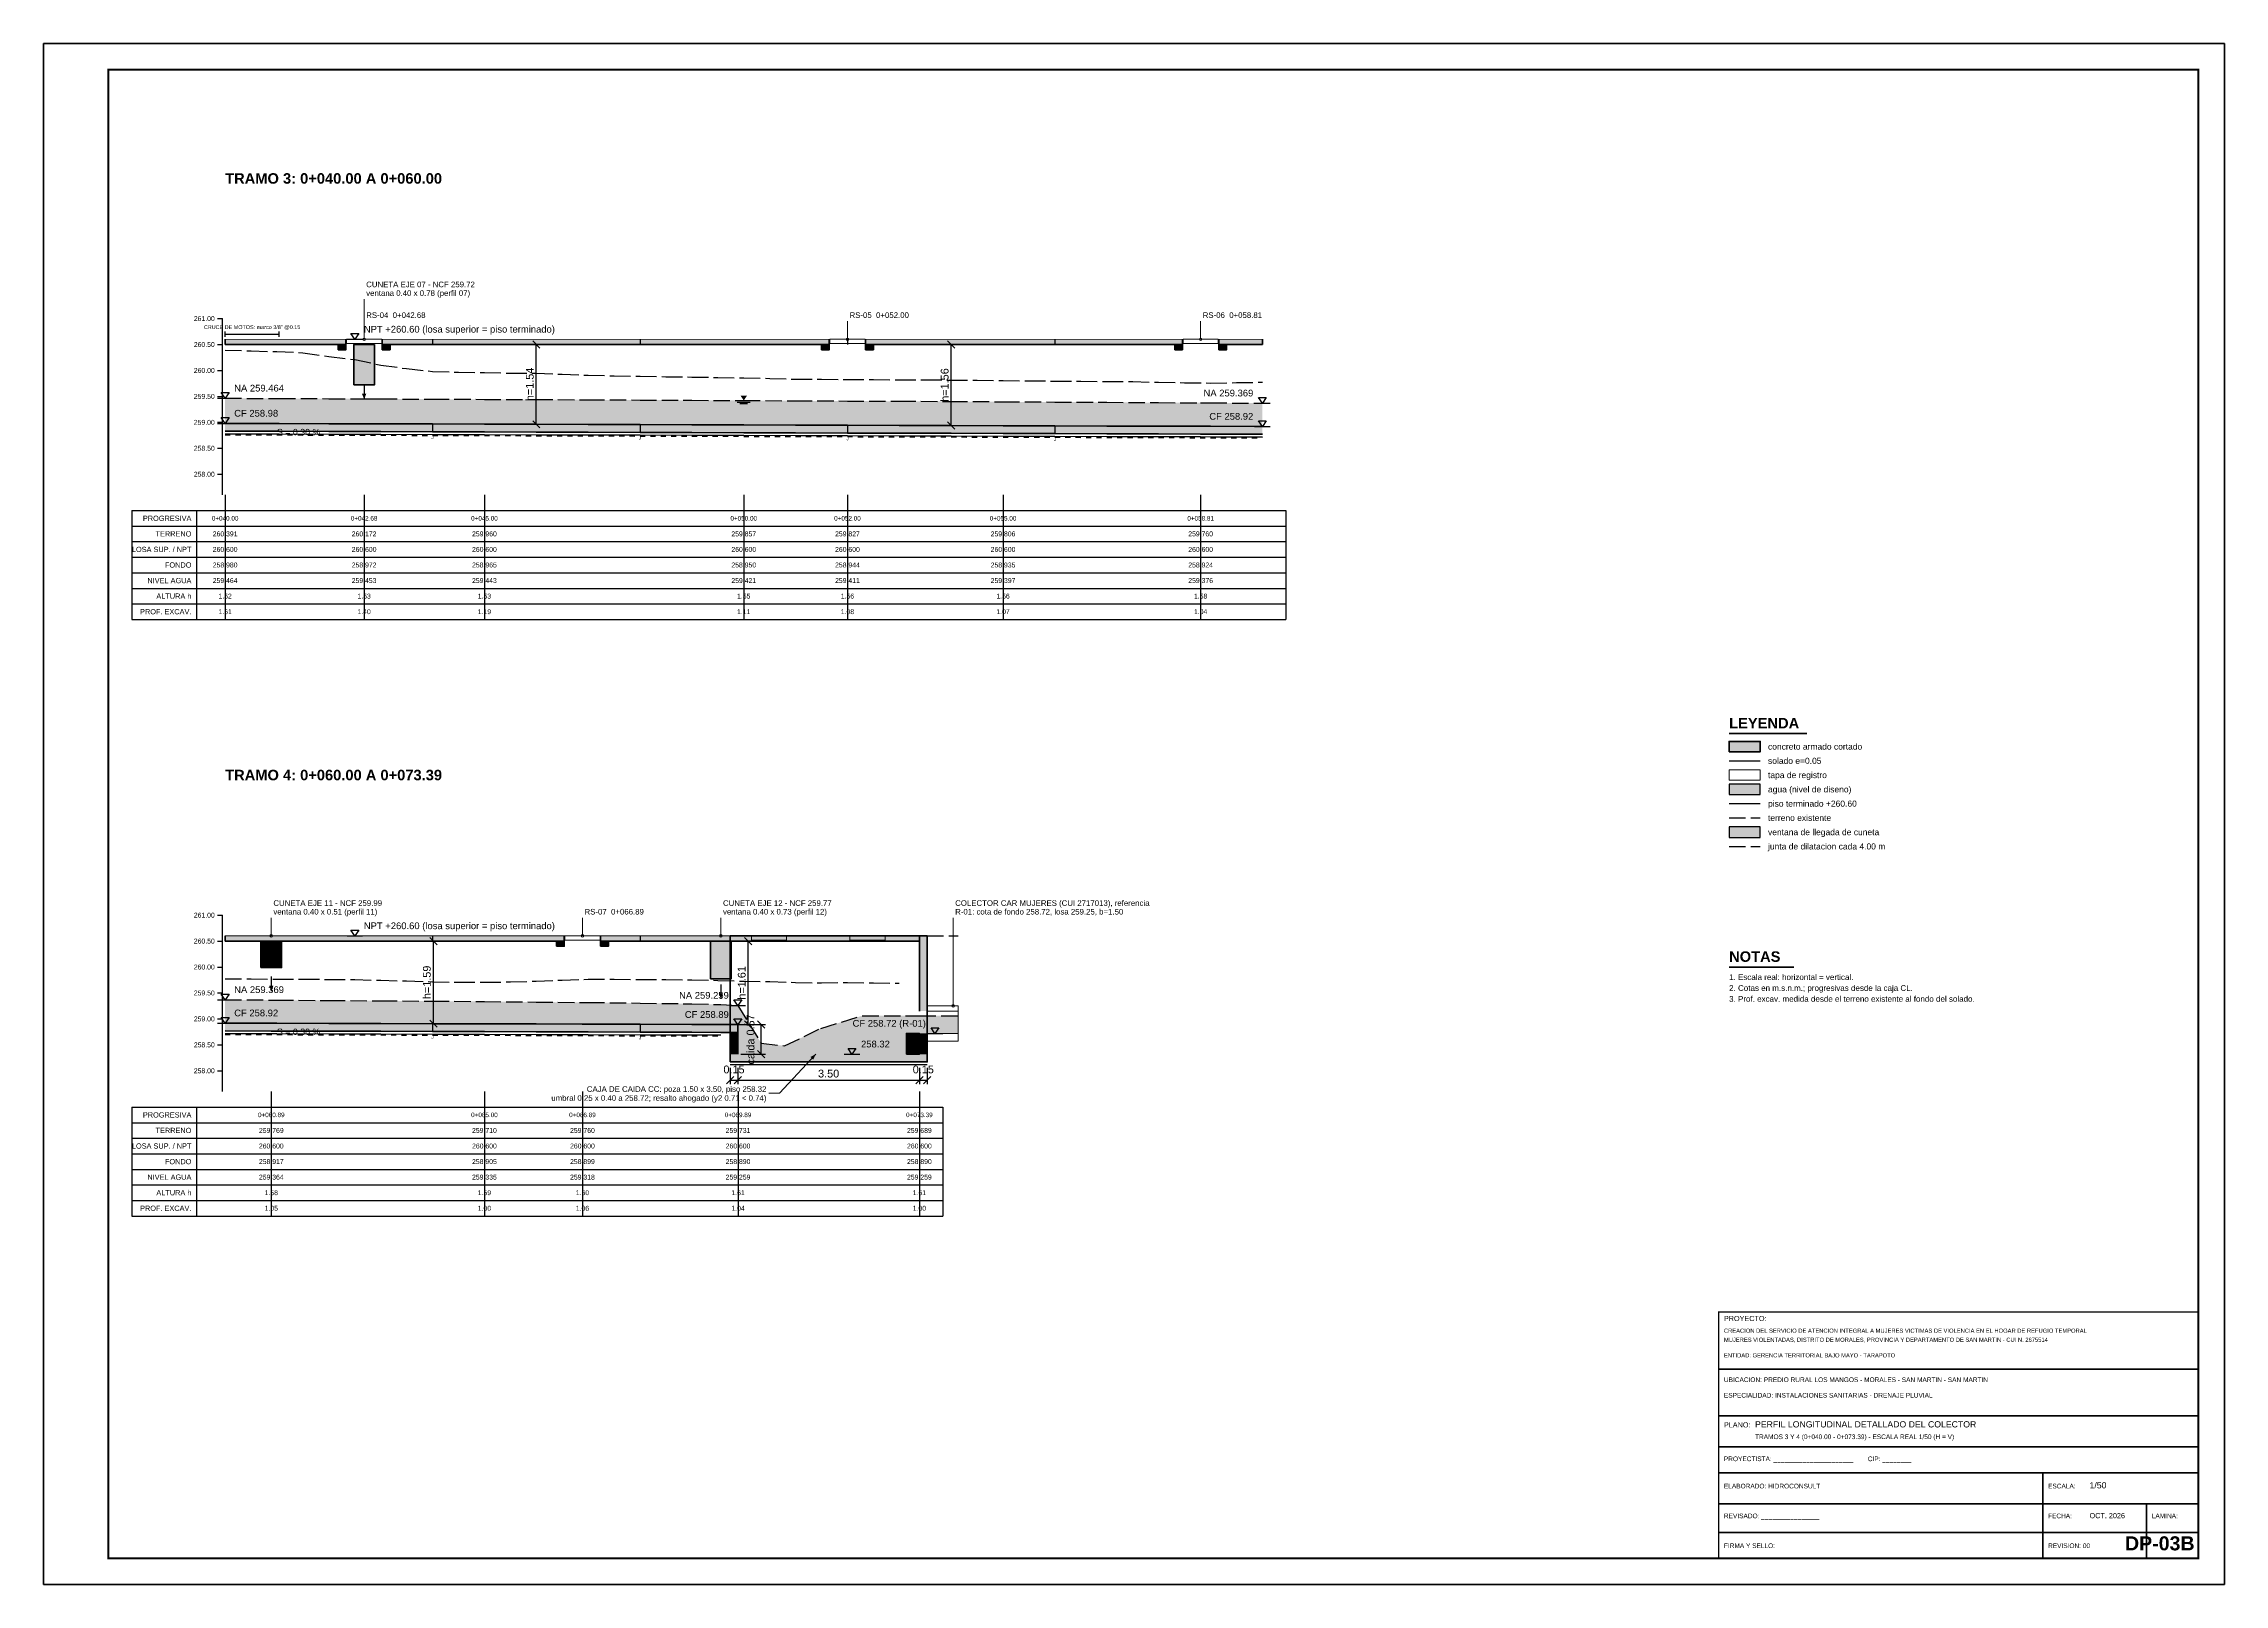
# Model space of a CAD drawing. Header units: metres. Extents: x 349021 to 349543, y 9281040 to 9281959.
# Drawn here: x 349500.98 to 349543.03, y 9281839.79 to 9281869.49 of the extents above; entities that cross this region are included whole.
import ezdxf
from ezdxf.enums import TextEntityAlignment as Align

# ---------------------------------------------------------------- set-up
doc = ezdxf.new("R2010")
doc.units = ezdxf.units.M
doc.header["$LTSCALE"] = 0.25
doc.linetypes.add('DASHED', pattern=[1.524, 1.27, -0.254])
doc.linetypes.add('HIDDEN', pattern=[0.375, 0.25, -0.125])
for name, color, linetype, lineweight in [('AGUA', 150, 'DASHED', 25), ('ARQ-BASE', 8, 'CONTINUOUS', 13), ('CONCRETO', 250, 'CONTINUOUS', 50), ('COTAS', 94, 'CONTINUOUS', 18), ('CUNETA', 3, 'CONTINUOUS', 35), ('LLAMADAS', 30, 'CONTINUOUS', 18), ('MARCO', 7, 'CONTINUOUS', 50), ('MARCO-METALICO', 32, 'CONTINUOUS', 40), ('POZA', 34, 'CONTINUOUS', 35), ('REGISTRO-TAPA', 30, 'CONTINUOUS', 18), ('ROTULO', 7, 'CONTINUOUS', 35), ('TERRENO', 7, 'CONTINUOUS', 30), ('TITULOS', 160, 'CONTINUOUS', 35)]:
    doc.layers.add(name, color=color, linetype=linetype, lineweight=lineweight)
for name, color, linetype, true_color in [('AGUA-RELLENO', 150, 'CONTINUOUS', 0xcde4f6), ('CONCRETO-ACHURADO', 8, 'CONTINUOUS', 0xe2e2e2), ('ISO-CUNETA', 94, 'CONTINUOUS', 0xa8d6a8)]:
    doc.layers.add(name, color=color, linetype=linetype, true_color=true_color)
for name, color, linetype in [('AGUA-SIMBOLO', 150, 'CONTINUOUS'), ('CRUCE-VEHICULAR', 30, 'CONTINUOUS'), ('EXCAVACION', 8, 'HIDDEN'), ('FLUJO', 150, 'CONTINUOUS'), ('GUITARRA', 8, 'CONTINUOUS'), ('JUNTAS', 8, 'DASHED'), ('LEYENDA', 7, 'CONTINUOUS'), ('NIVELES', 7, 'CONTINUOUS'), ('PROGRESIVAS', 5, 'CONTINUOUS'), ('ROTULO-TEXTO', 7, 'CONTINUOUS'), ('SOLADO', 8, 'CONTINUOUS'), ('TERRENO-EXISTENTE', 8, 'DASHED'), ('TEXTOS', 7, 'CONTINUOUS'), ('TEXTOS-NOTAS', 7, 'CONTINUOUS')]:
    doc.layers.add(name, color=color, linetype=linetype)
doc.styles.get("Standard").update_dxf_attribs({"font": 'arial.ttf'})
doc.styles.add('TITULOS', font='arialbd.ttf')
doc.dimstyles.new('COT-50', dxfattribs={"dimscale": 0.05, "dimtxt": 3, "dimasz": 2.2, "dimexe": 1.6, "dimexo": 1.2, "dimgap": 1, "dimtad": 1, "dimzin": 0, "dimdsep": 46, "dimtxsty": 'Standard', "dimtsz": 1.4, "dimcen": 2.5, "dimclrd": 256, "dimclre": 256, "dimclrt": 7, "dimazin": 3, "dimtfac": 1, "dimtmove": 0, "dimatfit": 3})

# ---------------------------------------------------------------- blocks, each defined once
blk = doc.blocks.new('SIMB-AGUA')
at = {"layer": 'AGUA-SIMBOLO'}
for p, q in [((-2.5, -0.6), (2.5, -0.6)), ((-1.5, -1.2), (1.5, -1.2))]:
    blk.add_line(p, q, dxfattribs=at)
blk.add_solid([(0, 0), (-1.2, 1.8), (1.2, 1.8)], dxfattribs=at)
blk = doc.blocks.new('SIMB-FLECHA')
at = {"layer": 'FLUJO'}
blk.add_lwpolyline([(-4, 0), (4, 0)], dxfattribs=at)
blk.add_solid([(4, 0), (1, 1.2), (1, -1.2)], dxfattribs=at)
blk = doc.blocks.new('SIMB-NIVEL')
at = {"layer": 'NIVELES'}
blk.add_line((-3, 0), (3, 0), dxfattribs=at)
blk.add_lwpolyline([(0, 0), (-1.5, 2.2), (1.5, 2.2)], close=True, dxfattribs=at)

msp = doc.modelspace()

# ---------------------------------------------------------------- hatches: boundary and pattern name
at = {"layer": 'AGUA-RELLENO', "true_color": 0xcde4f6}
h = msp.add_hatch(color=7, dxfattribs=at)
h.dxf.hatch_style = 1
h.paths.add_polyline_path([(349504.48, 9281862.17), (349505.48, 9281862.167), (349505.52, 9281862.167), (349505.52, 9281862.167), (349506.48, 9281862.164), (349507.16, 9281862.162), (349507.48, 9281862.161), (349508.48, 9281862.158), (349509.48, 9281862.155), (349510.48, 9281862.152), (349511.48, 9281862.149), (349512.48, 9281862.146), (349513.48, 9281862.143), (349514.48, 9281862.14), (349515.48, 9281862.137), (349516.48, 9281862.134), (349517.48, 9281862.131), (349518.48, 9281862.128), (349519.48, 9281862.125), (349520.48, 9281862.122), (349521.48, 9281862.119), (349522.48, 9281862.116), (349523.285, 9281862.114), (349523.29, 9281862.114), (349523.48, 9281862.113), (349524.48, 9281862.11), (349524.48, 9281862.559), (349523.48, 9281862.565), (349523.29, 9281862.566), (349523.285, 9281862.566), (349522.48, 9281862.571), (349521.48, 9281862.576), (349520.48, 9281862.581), (349519.48, 9281862.587), (349518.48, 9281862.592), (349517.48, 9281862.597), (349516.48, 9281862.601), (349515.48, 9281862.606), (349514.48, 9281862.611), (349513.48, 9281862.615), (349512.48, 9281862.62), (349511.48, 9281862.624), (349510.48, 9281862.629), (349509.48, 9281862.633), (349508.48, 9281862.637), (349507.48, 9281862.641), (349507.16, 9281862.643), (349506.48, 9281862.646), (349505.52, 9281862.65), (349505.52, 9281862.65), (349505.48, 9281862.65), (349504.48, 9281862.654)])
h = msp.add_hatch(color=7, dxfattribs=at)
h.dxf.hatch_style = 1
h.paths.add_polyline_path([(349533.48, 9281855.015), (349534.08, 9281855.015), (349534.08, 9281855.215), (349533.48, 9281855.215)])
h = msp.add_hatch(color=7, dxfattribs=at)
h.dxf.hatch_style = 1
h.paths.add_polyline_path([(349504.48, 9281850.61), (349505.37, 9281850.607), (349505.48, 9281850.607), (349506.48, 9281850.604), (349507.48, 9281850.601), (349508.48, 9281850.598), (349509.48, 9281850.595), (349510.48, 9281850.592), (349511.367, 9281850.589), (349511.37, 9281850.589), (349511.48, 9281850.589), (349512.48, 9281850.586), (349513.48, 9281850.583), (349514.04, 9281850.581), (349514.367, 9281850.58), (349514.367, 9281850.949), (349514.04, 9281850.968), (349513.48, 9281850.98), (349512.48, 9281850.995), (349511.48, 9281851.007), (349511.37, 9281851.008), (349511.367, 9281851.008), (349510.48, 9281851.016), (349509.48, 9281851.025), (349508.48, 9281851.032), (349507.48, 9281851.04), (349506.48, 9281851.046), (349505.48, 9281851.053), (349505.37, 9281851.054), (349504.48, 9281851.059)])
h = msp.add_hatch(color=7, dxfattribs=at)
h.dxf.hatch_style = 1
h.paths.add_polyline_path([(349514.367, 9281850.01), (349517.617, 9281850.01), (349517.617, 9281850.41), (349518.617, 9281850.41), (349518.617, 9281850.752), (349517.867, 9281850.752), (349516.767, 9281850.752), (349515.967, 9281850.508), (349515.267, 9281850.171), (349514.817, 9281850.221), (349514.367, 9281850.949)])
at = {"layer": 'CONCRETO-ACHURADO', "true_color": 0xe2e2e2}
h = msp.add_hatch(color=7, dxfattribs=at)
h.dxf.hatch_style = 1
h.paths.add_polyline_path([(349504.48, 9281863.79), (349506.81, 9281863.79), (349506.81, 9281863.69), (349506.48, 9281863.69), (349505.52, 9281863.69), (349505.52, 9281863.69), (349505.48, 9281863.69), (349504.48, 9281863.69)])
h = msp.add_hatch(color=7, dxfattribs=at)
h.dxf.hatch_style = 1
h.paths.add_polyline_path([(349506.66, 9281863.59), (349506.81, 9281863.59), (349506.81, 9281863.69), (349506.66, 9281863.69)])
h = msp.add_hatch(color=7, dxfattribs=at)
h.dxf.hatch_style = 1
h.paths.add_polyline_path([(349507.51, 9281863.79), (349516.13, 9281863.79), (349516.13, 9281863.69), (349515.48, 9281863.69), (349514.48, 9281863.69), (349513.48, 9281863.69), (349512.48, 9281863.69), (349511.48, 9281863.69), (349510.48, 9281863.69), (349509.48, 9281863.69), (349508.48, 9281863.69), (349507.51, 9281863.69)])
h = msp.add_hatch(color=7, dxfattribs=at)
h.dxf.hatch_style = 1
h.paths.add_polyline_path([(349507.51, 9281863.59), (349507.66, 9281863.59), (349507.66, 9281863.69), (349507.51, 9281863.69)])
h = msp.add_hatch(color=7, dxfattribs=at)
h.dxf.hatch_style = 1
h.paths.add_polyline_path([(349515.98, 9281863.59), (349516.13, 9281863.59), (349516.13, 9281863.69), (349515.98, 9281863.69)])
h = msp.add_hatch(color=7, dxfattribs=at)
h.dxf.hatch_style = 1
h.paths.add_polyline_path([(349516.83, 9281863.79), (349522.94, 9281863.79), (349522.94, 9281863.69), (349522.48, 9281863.69), (349521.48, 9281863.69), (349520.48, 9281863.69), (349519.48, 9281863.69), (349518.48, 9281863.69), (349517.48, 9281863.69), (349516.83, 9281863.69)])
h = msp.add_hatch(color=7, dxfattribs=at)
h.dxf.hatch_style = 1
h.paths.add_polyline_path([(349516.83, 9281863.59), (349516.98, 9281863.59), (349516.98, 9281863.69), (349516.83, 9281863.69)])
h = msp.add_hatch(color=7, dxfattribs=at)
h.dxf.hatch_style = 1
h.paths.add_polyline_path([(349522.79, 9281863.59), (349522.94, 9281863.59), (349522.94, 9281863.69), (349522.79, 9281863.69)])
h = msp.add_hatch(color=7, dxfattribs=at)
h.dxf.hatch_style = 1
h.paths.add_polyline_path([(349523.64, 9281863.79), (349524.48, 9281863.79), (349524.48, 9281863.69), (349523.64, 9281863.69)])
h = msp.add_hatch(color=7, dxfattribs=at)
h.dxf.hatch_style = 1
h.paths.add_polyline_path([(349523.64, 9281863.59), (349523.79, 9281863.59), (349523.79, 9281863.69), (349523.64, 9281863.69)])
h = msp.add_hatch(color=7, dxfattribs=at)
h.dxf.hatch_style = 1
h.paths.add_polyline_path([(349504.48, 9281862.17), (349505.48, 9281862.167), (349505.52, 9281862.167), (349505.52, 9281862.167), (349506.48, 9281862.164), (349507.16, 9281862.162), (349507.48, 9281862.161), (349508.48, 9281862.158), (349509.48, 9281862.155), (349510.48, 9281862.152), (349511.48, 9281862.149), (349512.48, 9281862.146), (349513.48, 9281862.143), (349514.48, 9281862.14), (349515.48, 9281862.137), (349516.48, 9281862.134), (349517.48, 9281862.131), (349518.48, 9281862.128), (349519.48, 9281862.125), (349520.48, 9281862.122), (349521.48, 9281862.119), (349522.48, 9281862.116), (349523.285, 9281862.114), (349523.29, 9281862.114), (349523.48, 9281862.113), (349524.48, 9281862.11), (349524.48, 9281861.96), (349523.48, 9281861.963), (349523.29, 9281861.964), (349523.285, 9281861.964), (349522.48, 9281861.966), (349521.48, 9281861.969), (349520.48, 9281861.972), (349519.48, 9281861.975), (349518.48, 9281861.978), (349517.48, 9281861.981), (349516.48, 9281861.984), (349515.48, 9281861.987), (349514.48, 9281861.99), (349513.48, 9281861.993), (349512.48, 9281861.996), (349511.48, 9281861.999), (349510.48, 9281862.002), (349509.48, 9281862.005), (349508.48, 9281862.008), (349507.48, 9281862.011), (349507.16, 9281862.012), (349506.48, 9281862.014), (349505.52, 9281862.017), (349505.52, 9281862.017), (349505.48, 9281862.017), (349504.48, 9281862.02)])
h = msp.add_hatch(color=7, dxfattribs=at)
h.dxf.hatch_style = 1
h.paths.add_polyline_path([(349533.48, 9281855.84), (349534.08, 9281855.84), (349534.08, 9281856.04), (349533.48, 9281856.04)])
h = msp.add_hatch(color=7, dxfattribs=at)
h.dxf.hatch_style = 1
h.paths.add_polyline_path([(349504.48, 9281852.29), (349511.02, 9281852.29), (349511.02, 9281852.19), (349510.48, 9281852.19), (349509.48, 9281852.19), (349508.48, 9281852.19), (349507.48, 9281852.19), (349506.48, 9281852.19), (349505.48, 9281852.19), (349505.37, 9281852.19), (349504.48, 9281852.19)])
h = msp.add_hatch(color=7, dxfattribs=at)
h.dxf.hatch_style = 1
h.paths.add_polyline_path([(349510.87, 9281852.09), (349511.02, 9281852.09), (349511.02, 9281852.19), (349510.87, 9281852.19)])
h = msp.add_hatch(color=7, dxfattribs=at)
h.dxf.hatch_style = 1
h.paths.add_polyline_path([(349511.72, 9281852.29), (349517.867, 9281852.29), (349517.867, 9281852.19), (349514.367, 9281852.19), (349514.04, 9281852.19), (349513.48, 9281852.19), (349512.48, 9281852.19), (349511.72, 9281852.19)])
h = msp.add_hatch(color=7, dxfattribs=at)
h.dxf.hatch_style = 1
h.paths.add_polyline_path([(349511.72, 9281852.09), (349511.87, 9281852.09), (349511.87, 9281852.19), (349511.72, 9281852.19)])
h = msp.add_hatch(color=7, dxfattribs=at)
h.dxf.hatch_style = 1
h.paths.add_polyline_path([(349514.717, 9281852.19), (349518.017, 9281852.19), (349518.017, 9281852.29), (349514.717, 9281852.29)])
h = msp.add_hatch(color=7, dxfattribs=at)
h.dxf.hatch_style = 1
h.paths.add_polyline_path([(349517.867, 9281850.84), (349518.017, 9281850.84), (349518.017, 9281852.29), (349517.867, 9281852.29)])
h = msp.add_hatch(color=7, dxfattribs=at)
h.dxf.hatch_style = 1
h.paths.add_polyline_path([(349504.48, 9281850.61), (349505.37, 9281850.607), (349505.48, 9281850.607), (349506.48, 9281850.604), (349507.48, 9281850.601), (349508.48, 9281850.598), (349509.48, 9281850.595), (349510.48, 9281850.592), (349511.367, 9281850.589), (349511.37, 9281850.589), (349511.48, 9281850.589), (349512.48, 9281850.586), (349513.48, 9281850.583), (349514.04, 9281850.581), (349514.367, 9281850.58), (349514.367, 9281850.43), (349514.04, 9281850.431), (349513.48, 9281850.433), (349512.48, 9281850.436), (349511.48, 9281850.439), (349511.37, 9281850.439), (349511.367, 9281850.439), (349510.48, 9281850.442), (349509.48, 9281850.445), (349508.48, 9281850.448), (349507.48, 9281850.451), (349506.48, 9281850.454), (349505.48, 9281850.457), (349505.37, 9281850.457), (349504.48, 9281850.46)])
h = msp.add_hatch(color=7, dxfattribs=at)
h.dxf.hatch_style = 1
h.paths.add_polyline_path([(349514.217, 9281850.01), (349514.367, 9281850.01), (349514.367, 9281850.43), (349514.217, 9281850.43)])
h = msp.add_hatch(color=7, dxfattribs=at)
h.dxf.hatch_style = 1
h.paths.add_polyline_path([(349517.617, 9281850.01), (349517.867, 9281850.01), (349517.867, 9281850.41), (349517.617, 9281850.41)])
h = msp.add_hatch(color=7, dxfattribs=at)
h.dxf.hatch_style = 1
h.paths.add_polyline_path([(349517.867, 9281850.01), (349518.017, 9281850.01), (349518.017, 9281850.41), (349517.867, 9281850.41)])
h = msp.add_hatch(color=7, dxfattribs=at)
h.dxf.hatch_style = 1
h.paths.add_polyline_path([(349514.217, 9281849.86), (349518.017, 9281849.86), (349518.017, 9281850.01), (349514.217, 9281850.01)])
at = {"layer": 'ISO-CUNETA', "true_color": 0xa8d6a8}
h = msp.add_hatch(color=7, dxfattribs=at)
h.dxf.hatch_style = 1
h.paths.add_polyline_path([(349506.96, 9281862.91), (349507.36, 9281862.91), (349507.36, 9281863.69), (349506.96, 9281863.69)])
h = msp.add_hatch(color=7, dxfattribs=at)
h.dxf.hatch_style = 1
h.paths.add_polyline_path([(349533.48, 9281854.19), (349534.08, 9281854.19), (349534.08, 9281854.39), (349533.48, 9281854.39)])
h = msp.add_hatch(color=7, dxfattribs=at)
h.dxf.hatch_style = 1
h.paths.add_polyline_path([(349505.17, 9281851.681), (349505.57, 9281851.681), (349505.57, 9281852.19), (349505.17, 9281852.19)])
h = msp.add_hatch(color=7, dxfattribs=at)
h.dxf.hatch_style = 1
h.paths.add_polyline_path([(349513.84, 9281851.463), (349514.24, 9281851.463), (349514.24, 9281852.19), (349513.84, 9281852.19)])

# ---------------------------------------------------------------- linework, layer by layer
at = {"layer": 'AGUA'}
for points in [[(349504.48, 9281862.654), (349505.48, 9281862.65), (349505.52, 9281862.65), (349505.52, 9281862.65), (349506.48, 9281862.646), (349507.16, 9281862.643), (349507.48, 9281862.641), (349508.48, 9281862.637), (349509.48, 9281862.633), (349510.48, 9281862.629), (349511.48, 9281862.624), (349512.48, 9281862.62), (349513.48, 9281862.615), (349514.48, 9281862.611), (349515.48, 9281862.606), (349516.48, 9281862.601), (349517.48, 9281862.597), (349518.48, 9281862.592), (349519.48, 9281862.587), (349520.48, 9281862.581), (349521.48, 9281862.576), (349522.48, 9281862.571), (349523.285, 9281862.566), (349523.29, 9281862.566), (349523.48, 9281862.565), (349524.48, 9281862.559)], [(349504.48, 9281851.059), (349505.37, 9281851.054), (349505.48, 9281851.053), (349506.48, 9281851.046), (349507.48, 9281851.04), (349508.48, 9281851.032), (349509.48, 9281851.025), (349510.48, 9281851.016), (349511.367, 9281851.008), (349511.37, 9281851.008), (349511.48, 9281851.007), (349512.48, 9281850.995), (349513.48, 9281850.98), (349514.04, 9281850.968), (349514.367, 9281850.949)], [(349514.367, 9281850.949), (349514.817, 9281850.221), (349515.267, 9281850.171), (349515.967, 9281850.508), (349516.767, 9281850.752), (349517.867, 9281850.752), (349518.617, 9281850.752)]]:
    msp.add_lwpolyline(points, dxfattribs=at)
at = {"layer": 'AGUA-RELLENO'}
msp.add_lwpolyline([(349533.48, 9281855.015), (349534.08, 9281855.015), (349534.08, 9281855.215), (349533.48, 9281855.215)], close=True, dxfattribs=at)
at = {"layer": 'ARQ-BASE'}
for points in [[(349518.017, 9281850.26), (349518.617, 9281850.26), (349518.617, 9281850.94), (349518.017, 9281850.94)], [(349518.017, 9281850.41), (349518.617, 9281850.41), (349518.617, 9281850.84), (349518.017, 9281850.84)]]:
    msp.add_lwpolyline(points, close=True, dxfattribs=at)
at = {"layer": 'CONCRETO'}
for p, q in [((349504.48, 9281863.79), (349504.48, 9281863.69)), ((349506.81, 9281863.79), (349506.81, 9281863.69)), ((349507.51, 9281863.79), (349507.51, 9281863.69)), ((349516.13, 9281863.79), (349516.13, 9281863.69)), ((349516.83, 9281863.79), (349516.83, 9281863.69)), ((349522.94, 9281863.79), (349522.94, 9281863.69)), ((349523.64, 9281863.79), (349523.64, 9281863.69)), ((349524.48, 9281863.79), (349524.48, 9281863.69)), ((349504.48, 9281852.29), (349504.48, 9281852.19)), ((349511.02, 9281852.29), (349511.02, 9281852.19)), ((349511.72, 9281852.29), (349511.72, 9281852.19)), ((349517.867, 9281852.29), (349517.867, 9281852.19)), ((349517.867, 9281850.84), (349517.867, 9281852.19)), ((349514.367, 9281850.01), (349514.367, 9281850.58)), ((349517.867, 9281850.01), (349517.867, 9281850.41))]:
    msp.add_line(p, q, dxfattribs=at)
for points in [[(349504.48, 9281863.69), (349505.48, 9281863.69), (349505.52, 9281863.69), (349505.52, 9281863.69), (349506.48, 9281863.69), (349506.81, 9281863.69)], [(349507.51, 9281863.69), (349508.48, 9281863.69), (349509.48, 9281863.69), (349510.48, 9281863.69), (349511.48, 9281863.69), (349512.48, 9281863.69), (349513.48, 9281863.69), (349514.48, 9281863.69), (349515.48, 9281863.69), (349516.13, 9281863.69)], [(349516.83, 9281863.69), (349517.48, 9281863.69), (349518.48, 9281863.69), (349519.48, 9281863.69), (349520.48, 9281863.69), (349521.48, 9281863.69), (349522.48, 9281863.69), (349522.94, 9281863.69)], [(349523.64, 9281863.69), (349524.48, 9281863.69)], [(349504.48, 9281862.17), (349505.48, 9281862.167), (349505.52, 9281862.167), (349505.52, 9281862.167), (349506.48, 9281862.164), (349507.16, 9281862.162), (349507.48, 9281862.161), (349508.48, 9281862.158), (349509.48, 9281862.155), (349510.48, 9281862.152), (349511.48, 9281862.149), (349512.48, 9281862.146), (349513.48, 9281862.143), (349514.48, 9281862.14), (349515.48, 9281862.137), (349516.48, 9281862.134), (349517.48, 9281862.131), (349518.48, 9281862.128), (349519.48, 9281862.125), (349520.48, 9281862.122), (349521.48, 9281862.119), (349522.48, 9281862.116), (349523.285, 9281862.114), (349523.29, 9281862.114), (349523.48, 9281862.113), (349524.48, 9281862.11)], [(349504.48, 9281862.02), (349505.48, 9281862.017), (349505.52, 9281862.017), (349505.52, 9281862.017), (349506.48, 9281862.014), (349507.16, 9281862.012), (349507.48, 9281862.011), (349508.48, 9281862.008), (349509.48, 9281862.005), (349510.48, 9281862.002), (349511.48, 9281861.999), (349512.48, 9281861.996), (349513.48, 9281861.993), (349514.48, 9281861.99), (349515.48, 9281861.987), (349516.48, 9281861.984), (349517.48, 9281861.981), (349518.48, 9281861.978), (349519.48, 9281861.975), (349520.48, 9281861.972), (349521.48, 9281861.969), (349522.48, 9281861.966), (349523.285, 9281861.964), (349523.29, 9281861.964), (349523.48, 9281861.963), (349524.48, 9281861.96)], [(349504.48, 9281852.19), (349505.37, 9281852.19), (349505.48, 9281852.19), (349506.48, 9281852.19), (349507.48, 9281852.19), (349508.48, 9281852.19), (349509.48, 9281852.19), (349510.48, 9281852.19), (349511.02, 9281852.19)], [(349511.72, 9281852.19), (349512.48, 9281852.19), (349513.48, 9281852.19), (349514.04, 9281852.19), (349514.367, 9281852.19), (349517.867, 9281852.19)], [(349504.48, 9281850.61), (349505.37, 9281850.607), (349505.48, 9281850.607), (349506.48, 9281850.604), (349507.48, 9281850.601), (349508.48, 9281850.598), (349509.48, 9281850.595), (349510.48, 9281850.592), (349511.367, 9281850.589), (349511.37, 9281850.589), (349511.48, 9281850.589), (349512.48, 9281850.586), (349513.48, 9281850.583), (349514.04, 9281850.581), (349514.367, 9281850.58)], [(349504.48, 9281850.46), (349505.37, 9281850.457), (349505.48, 9281850.457), (349506.48, 9281850.454), (349507.48, 9281850.451), (349508.48, 9281850.448), (349509.48, 9281850.445), (349510.48, 9281850.442), (349511.367, 9281850.439), (349511.37, 9281850.439), (349511.48, 9281850.439), (349512.48, 9281850.436), (349513.48, 9281850.433), (349514.04, 9281850.431), (349514.367, 9281850.43)]]:
    msp.add_lwpolyline(points, dxfattribs=at)
for points in [[(349506.66, 9281863.59), (349506.81, 9281863.59), (349506.81, 9281863.69), (349506.66, 9281863.69)], [(349507.51, 9281863.59), (349507.66, 9281863.59), (349507.66, 9281863.69), (349507.51, 9281863.69)], [(349515.98, 9281863.59), (349516.13, 9281863.59), (349516.13, 9281863.69), (349515.98, 9281863.69)], [(349516.83, 9281863.59), (349516.98, 9281863.59), (349516.98, 9281863.69), (349516.83, 9281863.69)], [(349522.79, 9281863.59), (349522.94, 9281863.59), (349522.94, 9281863.69), (349522.79, 9281863.69)], [(349523.64, 9281863.59), (349523.79, 9281863.59), (349523.79, 9281863.69), (349523.64, 9281863.69)], [(349533.48, 9281855.84), (349534.08, 9281855.84), (349534.08, 9281856.04), (349533.48, 9281856.04)], [(349510.87, 9281852.09), (349511.02, 9281852.09), (349511.02, 9281852.19), (349510.87, 9281852.19)], [(349511.72, 9281852.09), (349511.87, 9281852.09), (349511.87, 9281852.19), (349511.72, 9281852.19)], [(349514.217, 9281849.86), (349518.017, 9281849.86), (349518.017, 9281852.29), (349514.217, 9281852.29)]]:
    msp.add_lwpolyline(points, close=True, dxfattribs=at)
at = {"layer": 'CRUCE-VEHICULAR'}
for p, q in [((349504.48, 9281863.84), (349504.48, 9281863.94)), ((349504.48, 9281863.89), (349505.52, 9281863.89)), ((349505.52, 9281863.84), (349505.52, 9281863.94))]:
    msp.add_line(p, q, dxfattribs=at)
at = {"layer": 'CUNETA'}
for p, q in [((349506.96, 9281862.91), (349507.36, 9281862.91)), ((349505.17, 9281851.681), (349505.57, 9281851.681)), ((349513.84, 9281851.463), (349514.24, 9281851.463))]:
    msp.add_line(p, q, dxfattribs=at)
for points in [[(349506.96, 9281862.91), (349507.36, 9281862.91), (349507.36, 9281863.69), (349506.96, 9281863.69)], [(349505.17, 9281851.681), (349505.57, 9281851.681), (349505.57, 9281852.19), (349505.17, 9281852.19)], [(349513.84, 9281851.463), (349514.24, 9281851.463), (349514.24, 9281852.19), (349513.84, 9281852.19)]]:
    msp.add_lwpolyline(points, close=True, dxfattribs=at)
at = {"layer": 'EXCAVACION'}
for points in [[(349504.48, 9281861.95), (349524.48, 9281861.89)], [(349504.48, 9281850.39), (349514.04, 9281850.361)]]:
    msp.add_lwpolyline(points, dxfattribs=at)
at = {"layer": 'GUITARRA'}
for p, q in [((349504.33, 9281864.19), (349504.43, 9281864.19)), ((349504.43, 9281860.79), (349504.43, 9281864.19)), ((349504.33, 9281863.69), (349504.43, 9281863.69)), ((349504.33, 9281863.19), (349504.43, 9281863.19)), ((349504.33, 9281862.69), (349504.43, 9281862.69)), ((349504.33, 9281862.19), (349504.43, 9281862.19)), ((349504.33, 9281861.69), (349504.43, 9281861.69)), ((349504.33, 9281861.19), (349504.43, 9281861.19)), ((349504.48, 9281860.79), (349504.48, 9281860.49)), ((349507.16, 9281860.79), (349507.16, 9281860.49)), ((349509.48, 9281860.79), (349509.48, 9281860.49)), ((349514.48, 9281860.79), (349514.48, 9281860.49)), ((349516.48, 9281860.79), (349516.48, 9281860.49)), ((349519.48, 9281860.79), (349519.48, 9281860.49)), ((349523.29, 9281860.79), (349523.29, 9281860.49)), ((349502.68, 9281860.49), (349524.93, 9281860.49)), ((349502.68, 9281860.49), (349502.68, 9281858.39)), ((349502.68, 9281860.19), (349524.93, 9281860.19)), ((349503.93, 9281860.49), (349503.93, 9281858.39)), ((349504.48, 9281860.49), (349504.48, 9281858.39)), ((349507.16, 9281860.49), (349507.16, 9281858.39)), ((349509.48, 9281860.49), (349509.48, 9281858.39)), ((349514.48, 9281860.49), (349514.48, 9281858.39)), ((349516.48, 9281860.49), (349516.48, 9281858.39)), ((349519.48, 9281860.49), (349519.48, 9281858.39)), ((349523.29, 9281860.49), (349523.29, 9281858.39)), ((349524.93, 9281860.49), (349524.93, 9281858.39)), ((349502.68, 9281859.89), (349524.93, 9281859.89)), ((349502.68, 9281859.59), (349524.93, 9281859.59)), ((349502.68, 9281859.29), (349524.93, 9281859.29)), ((349502.68, 9281858.99), (349524.93, 9281858.99)), ((349502.68, 9281858.69), (349524.93, 9281858.69)), ((349502.68, 9281858.39), (349524.93, 9281858.39)), ((349504.33, 9281852.69), (349504.43, 9281852.69)), ((349504.43, 9281849.29), (349504.43, 9281852.69)), ((349504.33, 9281852.19), (349504.43, 9281852.19)), ((349504.33, 9281851.69), (349504.43, 9281851.69)), ((349504.33, 9281851.19), (349504.43, 9281851.19)), ((349504.33, 9281850.69), (349504.43, 9281850.69)), ((349504.33, 9281850.19), (349504.43, 9281850.19)), ((349504.33, 9281849.69), (349504.43, 9281849.69)), ((349505.37, 9281849.29), (349505.37, 9281848.99)), ((349509.48, 9281849.29), (349509.48, 9281848.99)), ((349511.37, 9281849.29), (349511.37, 9281848.99)), ((349514.37, 9281849.29), (349514.37, 9281848.99)), ((349517.867, 9281849.29), (349517.867, 9281848.99)), ((349502.68, 9281848.99), (349518.317, 9281848.99)), ((349502.68, 9281848.99), (349502.68, 9281846.89)), ((349503.93, 9281848.99), (349503.93, 9281846.89)), ((349505.37, 9281848.99), (349505.37, 9281846.89)), ((349509.48, 9281848.99), (349509.48, 9281846.89)), ((349511.37, 9281848.99), (349511.37, 9281846.89)), ((349514.37, 9281848.99), (349514.37, 9281846.89)), ((349517.867, 9281848.99), (349517.867, 9281846.89)), ((349518.317, 9281848.99), (349518.317, 9281846.89)), ((349502.68, 9281848.69), (349518.317, 9281848.69)), ((349502.68, 9281848.39), (349518.317, 9281848.39)), ((349502.68, 9281848.09), (349518.317, 9281848.09)), ((349502.68, 9281847.79), (349518.317, 9281847.79)), ((349502.68, 9281847.49), (349518.317, 9281847.49)), ((349502.68, 9281847.19), (349518.317, 9281847.19)), ((349502.68, 9281846.89), (349518.317, 9281846.89))]:
    msp.add_line(p, q, dxfattribs=at)
at = {"layer": 'ISO-CUNETA'}
msp.add_lwpolyline([(349533.48, 9281854.19), (349534.08, 9281854.19), (349534.08, 9281854.39), (349533.48, 9281854.39)], close=True, dxfattribs=at)
at = {"layer": 'JUNTAS'}
for p, q in [((349508.48, 9281863.79), (349508.48, 9281863.69)), ((349512.48, 9281863.79), (349512.48, 9281863.69)), ((349516.48, 9281863.79), (349516.48, 9281863.69)), ((349520.48, 9281863.79), (349520.48, 9281863.69)), ((349508.48, 9281862.158), (349508.48, 9281862.008)), ((349512.48, 9281862.146), (349512.48, 9281861.996)), ((349516.48, 9281862.134), (349516.48, 9281861.984)), ((349520.48, 9281862.122), (349520.48, 9281861.972)), ((349533.48, 9281854.015), (349534.08, 9281854.015)), ((349508.48, 9281852.29), (349508.48, 9281852.19)), ((349512.48, 9281852.29), (349512.48, 9281852.19)), ((349508.48, 9281850.598), (349508.48, 9281850.448)), ((349512.48, 9281850.586), (349512.48, 9281850.436))]:
    msp.add_line(p, q, dxfattribs=at)
at = {"layer": 'LLAMADAS'}
for p, q in [((349507.16, 9281863.79), (349507.16, 9281864.565)), ((349507.16, 9281863.79), (349507.16, 9281864.14)), ((349516.48, 9281863.79), (349516.48, 9281864.14)), ((349523.29, 9281863.79), (349523.29, 9281864.14)), ((349505.37, 9281852.29), (349505.37, 9281852.64)), ((349511.37, 9281852.29), (349511.37, 9281852.64)), ((349514.04, 9281852.29), (349514.04, 9281852.64)), ((349518.517, 9281850.94), (349518.517, 9281852.64)), ((349515.167, 9281849.26), (349515.867, 9281850.01)), ((349514.967, 9281849.26), (349515.167, 9281849.26))]:
    msp.add_line(p, q, dxfattribs=at)
for centre in [(349507.16, 9281863.79), (349507.16, 9281863.79), (349516.48, 9281863.79), (349523.29, 9281863.79), (349505.37, 9281852.29), (349511.37, 9281852.29), (349514.04, 9281852.29), (349518.517, 9281850.94)]:
    msp.add_circle(centre, 0.025, dxfattribs=at)
msp.add_solid([(349515.867, 9281850.01), (349515.764, 9281849.956), (349515.82, 9281849.903)], dxfattribs=at)
at = {"layer": 'MARCO'}
msp.add_lwpolyline([(349500.98, 9281839.79), (349543.03, 9281839.79), (349543.03, 9281869.49), (349500.98, 9281869.49)], close=True, dxfattribs=at)
at = {"layer": 'MARCO', "const_width": 0.04}
msp.add_lwpolyline([(349502.23, 9281840.29), (349542.53, 9281840.29), (349542.53, 9281868.99), (349502.23, 9281868.99)], close=True, dxfattribs=at)
at = {"layer": 'MARCO-METALICO'}
for p, q in [((349506.81, 9281863.69), (349506.81, 9281863.79)), ((349507.51, 9281863.69), (349507.51, 9281863.79)), ((349516.13, 9281863.69), (349516.13, 9281863.79)), ((349516.83, 9281863.69), (349516.83, 9281863.79)), ((349522.94, 9281863.69), (349522.94, 9281863.79)), ((349523.64, 9281863.69), (349523.64, 9281863.79)), ((349511.02, 9281852.19), (349511.02, 9281852.29)), ((349511.72, 9281852.19), (349511.72, 9281852.29))]:
    msp.add_line(p, q, dxfattribs=at)
at = {"layer": 'POZA'}
msp.add_lwpolyline([(349517.617, 9281850.01), (349517.867, 9281850.01), (349517.867, 9281850.41), (349517.617, 9281850.41)], close=True, dxfattribs=at)
at = {"layer": 'REGISTRO-TAPA'}
for points in [[(349506.82, 9281863.71), (349507.5, 9281863.71), (349507.5, 9281863.79), (349506.82, 9281863.79)], [(349516.14, 9281863.71), (349516.82, 9281863.71), (349516.82, 9281863.79), (349516.14, 9281863.79)], [(349522.95, 9281863.71), (349523.63, 9281863.71), (349523.63, 9281863.79), (349522.95, 9281863.79)], [(349533.48, 9281855.29), (349534.08, 9281855.29), (349534.08, 9281855.49), (349533.48, 9281855.49)], [(349511.03, 9281852.21), (349511.71, 9281852.21), (349511.71, 9281852.29), (349511.03, 9281852.29)], [(349514.627, 9281852.21), (349515.307, 9281852.21), (349515.307, 9281852.29), (349514.627, 9281852.29)], [(349516.527, 9281852.21), (349517.207, 9281852.21), (349517.207, 9281852.29), (349516.527, 9281852.29)]]:
    msp.add_lwpolyline(points, close=True, dxfattribs=at)
at = {"layer": 'ROTULO'}
for p, q in [((349533.28, 9281843.94), (349542.53, 9281843.94)), ((349533.28, 9281843.04), (349542.53, 9281843.04)), ((349533.28, 9281842.44), (349542.53, 9281842.44)), ((349533.28, 9281841.94), (349542.53, 9281841.94)), ((349539.53, 9281841.94), (349539.53, 9281840.29)), ((349533.28, 9281841.34), (349542.53, 9281841.34)), ((349541.53, 9281841.34), (349541.53, 9281840.29)), ((349533.28, 9281840.79), (349542.53, 9281840.79))]:
    msp.add_line(p, q, dxfattribs=at)
at = {"layer": 'ROTULO', "const_width": 0.025}
msp.add_lwpolyline([(349533.28, 9281840.29), (349542.53, 9281840.29), (349542.53, 9281845.04), (349533.28, 9281845.04)], close=True, dxfattribs=at)
at = {"layer": 'SOLADO'}
msp.add_line((349533.48, 9281855.665), (349534.08, 9281855.665), dxfattribs=at)
for points in [[(349504.48, 9281861.97), (349505.48, 9281861.967), (349505.52, 9281861.967), (349505.52, 9281861.967), (349506.48, 9281861.964), (349507.16, 9281861.962), (349507.48, 9281861.961), (349508.48, 9281861.958), (349509.48, 9281861.955), (349510.48, 9281861.952), (349511.48, 9281861.949), (349512.48, 9281861.946), (349513.48, 9281861.943), (349514.48, 9281861.94), (349515.48, 9281861.937), (349516.48, 9281861.934), (349517.48, 9281861.931), (349518.48, 9281861.928), (349519.48, 9281861.925), (349520.48, 9281861.922), (349521.48, 9281861.919), (349522.48, 9281861.916), (349523.285, 9281861.914), (349523.29, 9281861.914), (349523.48, 9281861.913), (349524.48, 9281861.91)], [(349504.48, 9281850.41), (349505.37, 9281850.407), (349505.48, 9281850.407), (349506.48, 9281850.404), (349507.48, 9281850.401), (349508.48, 9281850.398), (349509.48, 9281850.395), (349510.48, 9281850.392), (349511.367, 9281850.389), (349511.37, 9281850.389), (349511.48, 9281850.389), (349512.48, 9281850.386), (349513.48, 9281850.383), (349514.04, 9281850.381)], [(349514.217, 9281849.81), (349518.017, 9281849.81)]]:
    msp.add_lwpolyline(points, dxfattribs=at)
at = {"layer": 'TERRENO'}
for points, const_width in [([(349504.48, 9281863.79), (349524.48, 9281863.79)], 0.0175), ([(349533.48, 9281854.84), (349534.08, 9281854.84)], 0.025), ([(349504.48, 9281852.29), (349517.867, 9281852.29)], 0.0175)]:
    msp.add_lwpolyline(points, dxfattribs=dict(at, const_width=const_width))
at = {"layer": 'TERRENO-EXISTENTE'}
msp.add_line((349533.48, 9281854.565), (349534.08, 9281854.565), dxfattribs=at)
for points in [[(349504.48, 9281863.581), (349504.98, 9281863.567), (349505.48, 9281863.553), (349505.98, 9281863.532), (349506.48, 9281863.46), (349506.98, 9281863.399), (349507.48, 9281863.295), (349507.98, 9281863.225), (349508.48, 9281863.173), (349508.98, 9281863.157), (349509.48, 9281863.15), (349509.98, 9281863.137), (349510.48, 9281863.135), (349510.98, 9281863.116), (349511.48, 9281863.096), (349511.98, 9281863.088), (349512.48, 9281863.078), (349512.98, 9281863.069), (349513.48, 9281863.063), (349513.98, 9281863.056), (349514.48, 9281863.047), (349514.98, 9281863.037), (349515.48, 9281863.022), (349515.98, 9281863.019), (349516.48, 9281863.017), (349516.98, 9281863.014), (349517.48, 9281863.011), (349517.98, 9281863.008), (349518.48, 9281863.005), (349518.98, 9281863.002), (349519.48, 9281862.996), (349519.98, 9281862.99), (349520.48, 9281862.986), (349520.98, 9281862.982), (349521.48, 9281862.976), (349521.98, 9281862.974), (349522.48, 9281862.963), (349522.98, 9281862.953), (349523.48, 9281862.948), (349523.98, 9281862.955), (349524.48, 9281862.963)], [(349518.017, 9281852.29), (349518.617, 9281852.29)], [(349504.48, 9281851.463), (349504.98, 9281851.461), (349505.48, 9281851.458), (349505.98, 9281851.455), (349506.48, 9281851.452), (349506.98, 9281851.448), (349507.48, 9281851.434), (349507.98, 9281851.421), (349508.48, 9281851.407), (349508.98, 9281851.398), (349509.48, 9281851.4), (349509.98, 9281851.402), (349510.48, 9281851.417), (349510.98, 9281851.438), (349511.48, 9281851.454), (349511.98, 9281851.454), (349512.48, 9281851.45), (349512.98, 9281851.447), (349513.48, 9281851.442), (349513.98, 9281851.433), (349514.48, 9281851.418), (349514.98, 9281851.412), (349515.48, 9281851.395), (349515.98, 9281851.383), (349516.48, 9281851.392), (349516.98, 9281851.384), (349517.48, 9281851.379)]]:
    msp.add_lwpolyline(points, dxfattribs=at)
at = {"layer": 'TITULOS'}
for p, q in [((349533.48, 9281856.19), (349534.98, 9281856.19)), ((349533.48, 9281851.69), (349534.73, 9281851.69))]:
    msp.add_line(p, q, dxfattribs=at)

# ---------------------------------------------------------------- block references
at = {"xscale": 0.05, "yscale": 0.05}
msp.add_blockref('SIMB-AGUA', (349514.48, 9281862.611), dxfattribs=at)
at = {"layer": 'FLUJO', "xscale": 0.034999999999999996, "yscale": 0.034999999999999996, "rotation": -90}
for p in [(349507.16, 9281862.776), (349505.37, 9281851.367), (349514.04, 9281851.216)]:
    msp.add_blockref('SIMB-FLECHA', p, dxfattribs=at)
at = {"layer": 'NIVELES', "xscale": 0.05, "yscale": 0.05}
for p in [(349506.98, 9281863.79), (349504.48, 9281862.654), (349524.48, 9281862.559), (349504.48, 9281862.17), (349524.48, 9281862.11), (349506.98, 9281852.29), (349504.48, 9281851.059), (349514.367, 9281850.949), (349504.48, 9281850.61), (349514.367, 9281850.58), (349518.167, 9281850.41), (349516.567, 9281850.01)]:
    msp.add_blockref('SIMB-NIVEL', p, dxfattribs=at)

# ---------------------------------------------------------------- texts
at = {"layer": 'CRUCE-VEHICULAR'}
msp.add_text('CRUCE DE MOTOS: marco 3/8" @0.15', height=0.075, dxfattribs=at).set_placement((349505, 9281863.965), align=Align.BOTTOM_CENTER)
at = {"layer": 'JUNTAS'}
for p in [(349508.48, 9281861.933), (349512.48, 9281861.921), (349516.48, 9281861.909), (349520.48, 9281861.897), (349508.48, 9281850.373), (349512.48, 9281850.361)]:
    msp.add_text('J', height=0.065, dxfattribs=at).set_placement(p, align=Align.TOP_CENTER)
at = {"layer": 'LEYENDA'}
for s, p in [('concreto armado cortado', (349534.23, 9281855.94)), ('tapa de registro', (349534.23, 9281855.39)), ('solado e=0.05', (349534.23, 9281855.665)), ('agua (nivel de diseno)', (349534.23, 9281855.115)), ('terreno existente', (349534.23, 9281854.565)), ('piso terminado +260.60', (349534.23, 9281854.84)), ('ventana de llegada de cuneta', (349534.23, 9281854.29)), ('junta de dilatacion cada 4.00 m', (349534.23, 9281854.015))]:
    msp.add_text(s, height=0.117, dxfattribs=at).set_placement(p, align=Align.MIDDLE_LEFT)
at = {"layer": 'NIVELES'}
for s, p in [('NPT +260.60 (losa superior = piso terminado)', (349507.155, 9281863.92)), ('NA 259.464', (349504.655, 9281862.784)), ('CF 258.98', (349504.655, 9281862.3)), ('NPT +260.60 (losa superior = piso terminado)', (349507.155, 9281852.42)), ('NA 259.369', (349504.655, 9281851.189)), ('CF 258.92', (349504.655, 9281850.74)), ('258.32', (349516.742, 9281850.14))]:
    msp.add_text(s, height=0.13, dxfattribs=at).set_placement(p)
for s, p in [('NA 259.369', (349524.305, 9281862.689)), ('CF 258.92', (349524.305, 9281862.24)), ('NA 259.259', (349514.192, 9281851.079)), ('CF 258.89', (349514.192, 9281850.71)), ('CF 258.72 (R-01)', (349517.992, 9281850.54))]:
    msp.add_text(s, height=0.13, dxfattribs=at).set_placement(p, align=Align.RIGHT)
at = {"layer": 'PROGRESIVAS'}
for s, p in [('0+040.00', (349504.48, 9281860.34)), ('0+042.68', (349507.16, 9281860.34)), ('0+045.00', (349509.48, 9281860.34)), ('0+050.00', (349514.48, 9281860.34)), ('0+052.00', (349516.48, 9281860.34)), ('0+055.00', (349519.48, 9281860.34)), ('0+058.81', (349523.29, 9281860.34)), ('0+060.89', (349505.37, 9281848.84)), ('0+065.00', (349509.48, 9281848.84)), ('0+066.89', (349511.37, 9281848.84)), ('0+069.89', (349514.37, 9281848.84)), ('0+073.39', (349517.867, 9281848.84))]:
    msp.add_text(s, height=0.0875, dxfattribs=at).set_placement(p, align=Align.MIDDLE_CENTER)
at = {"layer": 'ROTULO-TEXTO'}
for s, height, p in [('PROYECTO:', 0.1, (349533.38, 9281844.865)), ('CREACION DEL SERVICIO DE ATENCION INTEGRAL A MUJERES VICTIMAS DE VIOLENCIA EN EL HOGAR DE REFUGIO TEMPORAL', 0.08, (349533.38, 9281844.64)), ('MUJERES VIOLENTADAS, DISTRITO DE MORALES, PROVINCIA Y DEPARTAMENTO DE SAN MARTIN - CUI N. 2675514', 0.08, (349533.38, 9281844.465)), ('ENTIDAD: GERENCIA TERRITORIAL BAJO MAYO - TARAPOTO', 0.08, (349533.38, 9281844.165)), ('UBICACION: PREDIO RURAL LOS MANGOS - MORALES - SAN MARTIN - SAN MARTIN', 0.09, (349533.38, 9281843.69)), ('ESPECIALIDAD: INSTALACIONES SANITARIAS - DRENAJE PLUVIAL', 0.09, (349533.38, 9281843.39)), ('PLANO:', 0.1, (349533.38, 9281842.815)), ('PERFIL LONGITUDINAL DETALLADO DEL COLECTOR', 0.12, (349533.98, 9281842.815)), ('TRAMOS 3 Y 4 (0+040.00 - 0+073.39) - ESCALA REAL 1/50 (H = V)', 0.09, (349533.98, 9281842.59)), ('PROYECTISTA: ______________________        CIP: ________', 0.09, (349533.38, 9281842.165)), ('ELABORADO: HIDROCONSULT', 0.09, (349533.38, 9281841.64)), ('ESCALA:', 0.09, (349539.63, 9281841.64)), ('1/50', 0.12, (349540.43, 9281841.64)), ('REVISADO: ________________', 0.09, (349533.38, 9281841.065)), ('FECHA:', 0.09, (349539.63, 9281841.065)), ('OCT. 2026', 0.1, (349540.43, 9281841.065)), ('LAMINA:', 0.09, (349541.63, 9281841.065)), ('FIRMA Y SELLO:', 0.09, (349533.38, 9281840.49)), ('REVISION: 00', 0.09, (349539.63, 9281840.49))]:
    msp.add_text(s, height=height, dxfattribs=at).set_placement(p)
at = {"layer": 'TEXTOS', "color": 94}
for s, p in [('ventana 0.40 x 0.78 (perfil 07)', (349507.2, 9281864.595)), ('CUNETA EJE 07 - NCF 259.72', (349507.2, 9281864.762)), ('CUNETA EJE 11 - NCF 259.99', (349505.41, 9281852.837)), ('CUNETA EJE 12 - NCF 259.77', (349514.08, 9281852.837)), ('ventana 0.40 x 0.51 (perfil 11)', (349505.41, 9281852.67)), ('ventana 0.40 x 0.73 (perfil 12)', (349514.08, 9281852.67))]:
    msp.add_text(s, height=0.108, dxfattribs=at).set_placement(p, align=Align.BOTTOM_LEFT)
at = {"layer": 'TEXTOS', "color": 30}
for s, p in [('RS-04  0+042.68', (349507.2, 9281864.17)), ('RS-05  0+052.00', (349516.52, 9281864.17)), ('RS-06  0+058.81', (349523.33, 9281864.17)), ('RS-07  0+066.89', (349511.41, 9281852.67))]:
    msp.add_text(s, height=0.108, dxfattribs=at).set_placement(p, align=Align.BOTTOM_LEFT)
at = {"layer": 'TEXTOS'}
for s, height, p in [('261.00', 0.0945, (349504.28, 9281864.19)), ('260.50', 0.0945, (349504.28, 9281863.69)), ('260.00', 0.0945, (349504.28, 9281863.19)), ('259.50', 0.0945, (349504.28, 9281862.69)), ('259.00', 0.0945, (349504.28, 9281862.19)), ('258.50', 0.0945, (349504.28, 9281861.69)), ('258.00', 0.0945, (349504.28, 9281861.19)), ('PROGRESIVA', 0.1013, (349503.83, 9281860.34)), ('TERRENO', 0.1013, (349503.83, 9281860.04)), ('LOSA SUP. / NPT', 0.10125, (349503.83, 9281859.74)), ('FONDO', 0.1013, (349503.83, 9281859.44)), ('NIVEL AGUA', 0.1013, (349503.83, 9281859.14)), ('ALTURA h', 0.1013, (349503.83, 9281858.84)), ('PROF. EXCAV.', 0.10125, (349503.83, 9281858.54)), ('261.00', 0.0945, (349504.28, 9281852.69)), ('260.50', 0.0945, (349504.28, 9281852.19)), ('260.00', 0.0945, (349504.28, 9281851.69)), ('259.50', 0.0945, (349504.28, 9281851.19)), ('259.00', 0.0945, (349504.28, 9281850.69)), ('258.50', 0.0945, (349504.28, 9281850.19)), ('258.00', 0.0945, (349504.28, 9281849.69)), ('PROGRESIVA', 0.1013, (349503.83, 9281848.84)), ('TERRENO', 0.1013, (349503.83, 9281848.54)), ('LOSA SUP. / NPT', 0.10125, (349503.83, 9281848.24)), ('FONDO', 0.1013, (349503.83, 9281847.94)), ('NIVEL AGUA', 0.1013, (349503.83, 9281847.64)), ('PROF. EXCAV.', 0.10125, (349503.83, 9281847.04)), ('ALTURA h', 0.1013, (349503.83, 9281847.34))]:
    msp.add_text(s, height=height, dxfattribs=at).set_placement(p, align=Align.MIDDLE_RIGHT)
for p in [(349505.48, 9281861.942), (349505.48, 9281850.382)]:
    msp.add_text('S = 0.30 %', height=0.1215, dxfattribs=at).set_placement(p)
for s, p in [('260.391', (349504.48, 9281860.04)), ('260.172', (349507.16, 9281860.04)), ('259.960', (349509.48, 9281860.04)), ('259.857', (349514.48, 9281860.04)), ('259.827', (349516.48, 9281860.04)), ('259.806', (349519.48, 9281860.04)), ('259.760', (349523.29, 9281860.04)), ('260.600', (349504.48, 9281859.74)), ('260.600', (349507.16, 9281859.74)), ('260.600', (349509.48, 9281859.74)), ('260.600', (349514.48, 9281859.74)), ('260.600', (349516.48, 9281859.74)), ('260.600', (349519.48, 9281859.74)), ('260.600', (349523.29, 9281859.74)), ('258.980', (349504.48, 9281859.44)), ('258.972', (349507.16, 9281859.44)), ('258.965', (349509.48, 9281859.44)), ('258.950', (349514.48, 9281859.44)), ('258.944', (349516.48, 9281859.44)), ('258.935', (349519.48, 9281859.44)), ('258.924', (349523.29, 9281859.44)), ('259.464', (349504.48, 9281859.14)), ('1.52', (349504.48, 9281858.84)), ('259.453', (349507.16, 9281859.14)), ('1.53', (349507.16, 9281858.84)), ('259.443', (349509.48, 9281859.14)), ('1.53', (349509.48, 9281858.84)), ('259.421', (349514.48, 9281859.14)), ('1.55', (349514.48, 9281858.84)), ('259.411', (349516.48, 9281859.14)), ('1.56', (349516.48, 9281858.84)), ('259.397', (349519.48, 9281859.14)), ('1.56', (349519.48, 9281858.84)), ('259.376', (349523.29, 9281859.14)), ('1.58', (349523.29, 9281858.84)), ('1.61', (349504.48, 9281858.54)), ('1.40', (349507.16, 9281858.54)), ('1.19', (349509.48, 9281858.54)), ('1.11', (349514.48, 9281858.54)), ('1.08', (349516.48, 9281858.54)), ('1.07', (349519.48, 9281858.54)), ('1.04', (349523.29, 9281858.54)), ('259.769', (349505.37, 9281848.54)), ('259.710', (349509.48, 9281848.54)), ('259.760', (349511.37, 9281848.54)), ('259.731', (349514.37, 9281848.54)), ('259.689', (349517.867, 9281848.54)), ('260.600', (349505.37, 9281848.24)), ('258.917', (349505.37, 9281847.94)), ('260.600', (349509.48, 9281848.24)), ('258.905', (349509.48, 9281847.94)), ('260.600', (349511.37, 9281848.24)), ('258.899', (349511.37, 9281847.94)), ('260.600', (349514.37, 9281848.24)), ('258.890', (349514.37, 9281847.94)), ('260.600', (349517.867, 9281848.24)), ('258.890', (349517.867, 9281847.94)), ('259.364', (349505.37, 9281847.64)), ('259.335', (349509.48, 9281847.64)), ('259.318', (349511.37, 9281847.64)), ('259.259', (349514.37, 9281847.64)), ('259.259', (349517.867, 9281847.64)), ('1.58', (349505.37, 9281847.34)), ('1.05', (349505.37, 9281847.04)), ('1.59', (349509.48, 9281847.34)), ('1.00', (349509.48, 9281847.04)), ('1.60', (349511.37, 9281847.34)), ('1.06', (349511.37, 9281847.04)), ('1.61', (349514.37, 9281847.34)), ('1.04', (349514.37, 9281847.04)), ('1.61', (349517.867, 9281847.34)), ('1.00', (349517.867, 9281847.04))]:
    msp.add_text(s, height=0.0945, dxfattribs=at).set_placement(p, align=Align.MIDDLE_CENTER)
at = {"layer": 'TEXTOS', "color": 8}
for s, p in [('COLECTOR CAR MUJERES (CUI 2717013), referencia', (349518.557, 9281852.837)), ('R-01: cota de fondo 258.72, losa 259.25, b=1.50', (349518.557, 9281852.67))]:
    msp.add_text(s, height=0.108, dxfattribs=at).set_placement(p, align=Align.BOTTOM_LEFT)
at = {"layer": 'TEXTOS'}
for s, p in [('umbral 0.25 x 0.40 a 258.72; resalto ahogado (y2 0.71 < 0.74)', (349514.917, 9281849.111)), ('CAJA DE CAIDA CC: poza 1.50 x 3.50, piso 258.32', (349514.917, 9281849.284))]:
    msp.add_text(s, height=0.108, dxfattribs=at).set_placement(p, align=Align.RIGHT)
at = {"layer": 'TEXTOS-NOTAS'}
for s, p in [('2. Cotas en m.s.n.m.; progresivas desde la caja CL.', (349533.48, 9281851.23)), ('1. Escala real: horizontal = vertical.', (349533.48, 9281851.44)), ('3. Prof. excav. medida desde el terreno existente al fondo del solado.', (349533.48, 9281851.02))]:
    msp.add_text(s, height=0.1105, dxfattribs=at).set_placement(p)
at = {"layer": 'TITULOS', "style": 'TITULOS'}
for s, p in [('TRAMO 3: 0+040.00 A 0+060.00', (349504.48, 9281866.79)), ('LEYENDA', (349533.48, 9281856.29)), ('TRAMO 4: 0+060.00 A 0+073.39', (349504.48, 9281855.29)), ('NOTAS', (349533.48, 9281851.79))]:
    msp.add_text(s, height=0.2025, dxfattribs=at).set_placement(p)
msp.add_text('DP-03B', height=0.27, dxfattribs=at).set_placement((349542.455, 9281840.365), align=Align.BOTTOM_RIGHT)

# ---------------------------------------------------------------- dimensions: what is measured, and where the dimension line sits
at = {"layer": 'COTAS'}
for base, p1, p2, text in [((349510.48, 9281862.152), (349510.48, 9281862.152), (349510.48, 9281863.69), 'h=1.54'), ((349518.48, 9281862.128), (349518.48, 9281862.128), (349518.48, 9281863.69), 'h=1.56'), ((349508.496, 9281850.598), (349508.496, 9281850.598), (349508.496, 9281852.19), 'h=1.59'), ((349514.567, 9281850.58), (349514.567, 9281850.58), (349514.567, 9281852.19), 'h=1.61'), ((349514.817, 9281850.01), (349514.367, 9281850.01), (349514.367, 9281850.58), 'caida 0.57')]:
    msp.add_linear_dim(base=base, p1=p1, p2=p2, angle=90, text=text, dimstyle='COT-50', dxfattribs=at).render()
for base, p1, p2 in [((349514.217, 9281849.51), (349514.217, 9281849.81), (349514.367, 9281849.81)), ((349517.867, 9281849.51), (349517.867, 9281849.81), (349518.017, 9281849.81))]:
    msp.add_linear_dim(base=base, p1=p1, p2=p2, dimstyle='COT-50', dxfattribs=at).render()
msp.add_linear_dim(base=(349514.367, 9281849.51), p1=(349514.367, 9281849.81), p2=(349517.867, 9281849.81), text='3.50', dimstyle='COT-50', dxfattribs=at).render()

doc.saveas('drawing.dxf')
